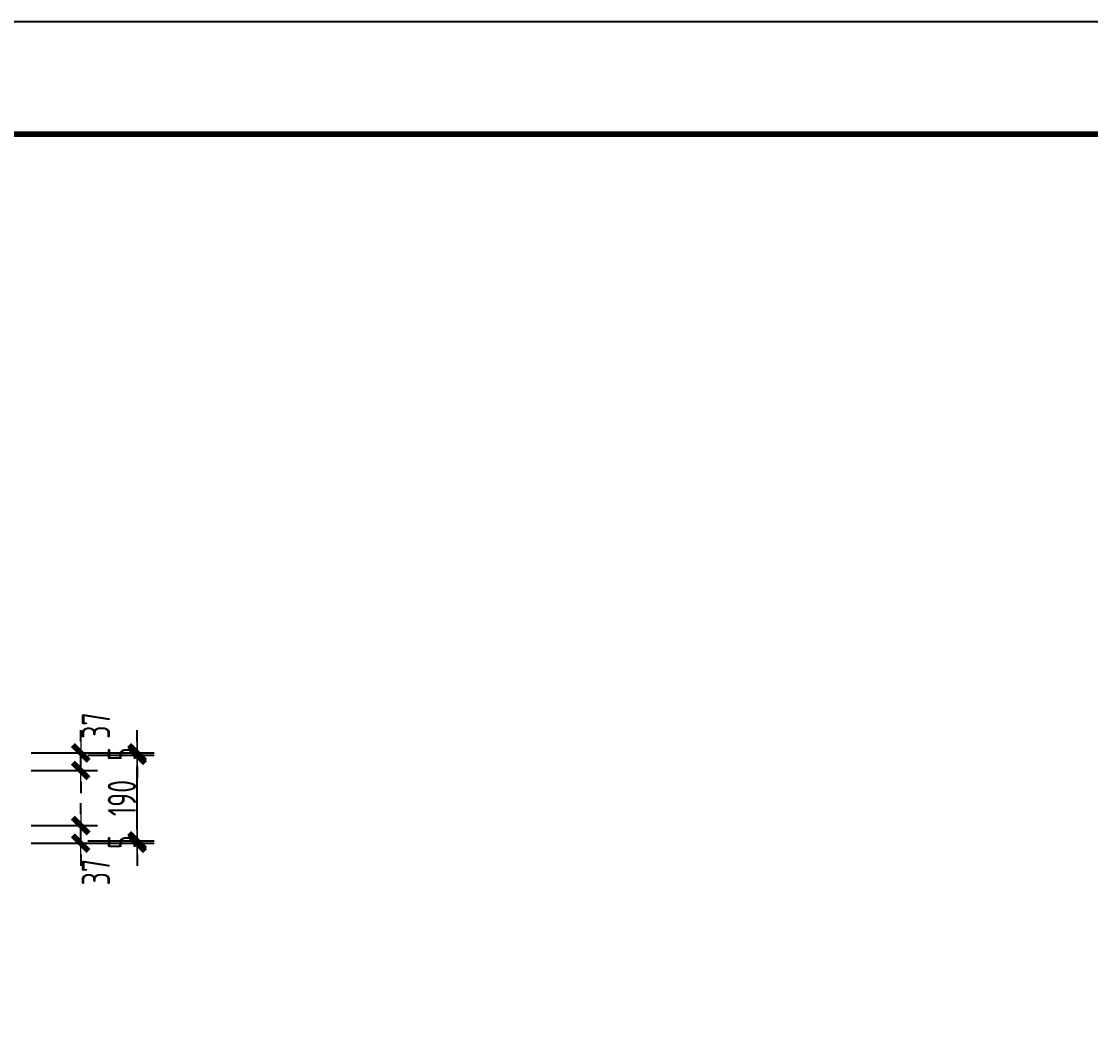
# Model space of a CAD drawing. Extents: x -85320 to 1679916, y -1321939 to 627.
# Drawn here: x 1043527 to 1052996, y -1153901 to -1144872 of the extents above; entities that cross this region are included whole.
import ezdxf

# ---------------------------------------------------------------- set-up
doc = ezdxf.new("R2010")
doc.units = 0
doc.header["$LTSCALE"] = 1000
for name, color, linetype in [('BORDER', 7, 'Continuous'), ('打印线框', 7, 'Continuous'), ('拉模', 7, 'Continuous')]:
    doc.layers.add(name, color=color, linetype=linetype)
doc.layers.add('预制墙详图标注', color=3, linetype='Continuous', lineweight=18)
doc.styles.add('样式 1', font='yjkeng.shx', dxfattribs={"width": 0.7, "bigfont": 'yjkchn.shx'})
doc.dimstyles.new('盈建科结构', dxfattribs={"dimscale": 100, "dimtxt": 2.5, "dimasz": 1, "dimexe": 1.5, "dimexo": 0.625, "dimgap": 0.1, "dimtad": 1, "dimdec": 0, "dimrnd": 1, "dimzin": 0, "dimdsep": 46, "dimtxsty": '样式 1', "dimblk": '_yjkbk', "dimblk1": 'ARCHTICK', "dimblk2": 'ARCHTICK', "dimcen": 0.09, "dimadec": 0, "dimazin": 0, "dimtfac": 1, "dimtdec": 4, "dimtix": 1, "dimtmove": 2, "dimatfit": 3, "dimfxl": 1, "dimtolj": 1, "dimtzin": 0, "dimarcsym": 0})

# ---------------------------------------------------------------- blocks, each defined once
blk = doc.blocks.new('图框1')
at = {"layer": 'BORDER', "const_width": 50}
blk.add_lwpolyline([(1377778.9, -823088.7), (1377778.9, -783088.7), (1433678.9, -783088.7), (1433678.9, -823088.7)], close=True, dxfattribs=at)
blk = doc.blocks.new('_yjkbk')
blk.add_line((-1, 0), (1.5, 0))
blk.add_lwpolyline([(-0.7, -0.7, 0.5, 0.5, 0), (0.7, 0.7, 0.5, 0.5, 0)], format="xyseb")
blk = doc.blocks.new('*D4385')
at = {"layer": 'Defpoints', "color": 0, "transparency": 16777216}
for p in [(1043551.9, -1151995.6), (1044051.9, -1151995.6), (1043551.9, -1152151.6)]:
    blk.add_point(p, dxfattribs=at)
at = {"layer": '预制墙详图标注', "color": 0, "lineweight": -2, "transparency": 16777216}
for p, q in [((1044051.9, -1151895.6), (1044051.9, -1151795.6)), ((1043614.4, -1151995.6), (1044201.9, -1151995.6)), ((1044051.9, -1152151.6), (1044051.9, -1151995.6)), ((1043614.4, -1152151.6), (1044201.9, -1152151.6)), ((1044051.9, -1152251.6), (1044051.9, -1152351.6))]:
    blk.add_line(p, q, dxfattribs=at)
at = {"layer": '预制墙详图标注', "color": 0, "lineweight": -2, "transparency": 16777216, "xscale": 100, "yscale": 100, "zscale": 100}
for p, rotation in [((1044051.9, -1151995.6), 270), ((1044051.9, -1152151.6), 90)]:
    blk.add_blockref('_yjkbk', p, dxfattribs=dict(at, rotation=rotation))
at = {"layer": '预制墙详图标注', "color": 0, "transparency": 16777216, "insert": (1044311.9, -1152408.1), "char_height": 250, "attachment_point": 8, "rotation": 90, "style": '样式 1'}
blk.add_mtext('\\A1;37', dxfattribs=at)
blk = doc.blocks.new('_ArchTick')
at = {"color": 0, "linetype": 'ByBlock', "const_width": 0.4}
blk.add_lwpolyline([(-0.5, -0.5), (0.5, 0.5)], dxfattribs=at)
blk = doc.blocks.new('*D4386')
at = {"layer": 'Defpoints', "color": 0, "transparency": 16777216}
for p in [(1043551.9, -1151351.6), (1044051.9, -1151351.6), (1043551.9, -1151507.6)]:
    blk.add_point(p, dxfattribs=at)
at = {"layer": '预制墙详图标注', "color": 0, "lineweight": -2, "transparency": 16777216}
for p, q in [((1044051.9, -1151251.6), (1044051.9, -1151151.6)), ((1043614.4, -1151351.6), (1044201.9, -1151351.6)), ((1044051.9, -1151507.6), (1044051.9, -1151351.6)), ((1043614.4, -1151507.6), (1044201.9, -1151507.6)), ((1044051.9, -1151607.6), (1044051.9, -1151707.6))]:
    blk.add_line(p, q, dxfattribs=at)
at = {"layer": '预制墙详图标注', "color": 0, "lineweight": -2, "transparency": 16777216, "xscale": 100, "yscale": 100, "zscale": 100}
for p, rotation in [((1044051.9, -1151351.6), 270), ((1044051.9, -1151507.6), 90)]:
    blk.add_blockref('_yjkbk', p, dxfattribs=dict(at, rotation=rotation))
at = {"layer": '预制墙详图标注', "color": 0, "transparency": 16777216, "insert": (1044311.9, -1151110), "char_height": 250, "attachment_point": 8, "rotation": 90, "style": '样式 1'}
blk.add_mtext('\\A1;37', dxfattribs=at)
blk = doc.blocks.new('*D4387')
at = {"layer": 'Defpoints', "color": 0, "transparency": 16777216}
for p in [(1044051.9, -1151371.6), (1044551.9, -1151371.6), (1044051.9, -1152131.6)]:
    blk.add_point(p, dxfattribs=at)
at = {"layer": '预制墙详图标注', "color": 0, "lineweight": -2, "transparency": 16777216}
for p, q in [((1044114.4, -1151371.6), (1044701.9, -1151371.6)), ((1044551.9, -1152031.6), (1044551.9, -1151471.6)), ((1044114.4, -1152131.6), (1044701.9, -1152131.6))]:
    blk.add_line(p, q, dxfattribs=at)
at = {"layer": '预制墙详图标注', "color": 0, "lineweight": -2, "transparency": 16777216, "xscale": 100, "yscale": 100, "zscale": 100}
for p, rotation in [((1044551.9, -1151371.6), 90), ((1044551.9, -1152131.6), 270)]:
    blk.add_blockref('_yjkbk', p, dxfattribs=dict(at, rotation=rotation))
at = {"layer": '预制墙详图标注', "color": 0, "transparency": 16777216, "insert": (1044541.9, -1151751.6), "char_height": 250, "attachment_point": 8, "rotation": 90, "style": '样式 1'}
blk.add_mtext('\\A1;190', dxfattribs=at)
blk = doc.blocks.new('*D4388')
at = {"layer": 'Defpoints', "color": 0, "transparency": 16777216}
for p in [(1044051.9, -1151351.6), (1044551.9, -1151351.6), (1044051.9, -1151371.6)]:
    blk.add_point(p, dxfattribs=at)
at = {"layer": '预制墙详图标注', "color": 0, "lineweight": -2, "transparency": 16777216}
for p, q in [((1044551.9, -1151251.6), (1044551.9, -1151151.6)), ((1044114.4, -1151351.6), (1044701.9, -1151351.6)), ((1044551.9, -1151371.6), (1044551.9, -1151351.6)), ((1044114.4, -1151371.6), (1044701.9, -1151371.6)), ((1044551.9, -1151471.6), (1044551.9, -1151571.6))]:
    blk.add_line(p, q, dxfattribs=at)
at = {"layer": '预制墙详图标注', "color": 0, "lineweight": -2, "transparency": 16777216, "xscale": 100, "yscale": 100, "zscale": 100}
for p, rotation in [((1044551.9, -1151371.6), 90), ((1044551.9, -1151351.6), 270)]:
    blk.add_blockref('_yjkbk', p, dxfattribs=dict(at, rotation=rotation))
at = {"layer": '预制墙详图标注', "color": 0, "transparency": 16777216, "insert": (1044541.9, -1151361.6), "char_height": 250, "attachment_point": 8, "rotation": 90, "style": '样式 1'}
blk.add_mtext('\\A1;5', dxfattribs=at)
blk = doc.blocks.new('*D4389')
at = {"layer": 'Defpoints', "color": 0, "transparency": 16777216}
for p in [(1044051.9, -1152131.6), (1044051.9, -1152151.6), (1044551.9, -1152131.6)]:
    blk.add_point(p, dxfattribs=at)
at = {"layer": '预制墙详图标注', "color": 0, "lineweight": -2, "transparency": 16777216}
for p, q in [((1044551.9, -1152031.6), (1044551.9, -1151931.6)), ((1044114.4, -1152131.6), (1044701.9, -1152131.6)), ((1044114.4, -1152151.6), (1044701.9, -1152151.6)), ((1044551.9, -1152151.6), (1044551.9, -1152131.6)), ((1044551.9, -1152251.6), (1044551.9, -1152351.6))]:
    blk.add_line(p, q, dxfattribs=at)
at = {"layer": '预制墙详图标注', "color": 0, "lineweight": -2, "transparency": 16777216, "xscale": 100, "yscale": 100, "zscale": 100}
for p, rotation in [((1044551.9, -1152151.6), 90), ((1044551.9, -1152131.6), 270)]:
    blk.add_blockref('_yjkbk', p, dxfattribs=dict(at, rotation=rotation))
at = {"layer": '预制墙详图标注', "color": 0, "transparency": 16777216, "insert": (1044541.9, -1152141.6), "char_height": 250, "attachment_point": 8, "rotation": 90, "style": '样式 1'}
blk.add_mtext('\\A1;5', dxfattribs=at)

msp = doc.modelspace()

# ---------------------------------------------------------------- linework, layer by layer
at = {"layer": '打印线框', "color": 1}
msp.add_lwpolyline([(1023539.777, -1186871.679), (1023539.777, -1144871.679), (1082939.777, -1144871.679), (1082939.777, -1186871.679)], close=True, dxfattribs=at)

# ---------------------------------------------------------------- block references
at = {"layer": '拉模', "color": 3}
msp.add_blockref('图框1', (-351739.171, -362782.985), dxfattribs=at)

# ---------------------------------------------------------------- dimensions: what is measured, and where the dimension line sits
at = {"layer": '预制墙详图标注'}
for base, p1, p2, picture, middle in [((1044051.889, -1151351.566), (1043551.889, -1151507.566), (1043551.889, -1151351.566), '*D4386', (1044186.889, -1151109.986)), ((1044051.889, -1151995.566), (1043551.889, -1152151.566), (1043551.889, -1151995.566), '*D4385', (1044186.889, -1152408.118))]:
    dim = msp.add_linear_dim(base=base, p1=p1, p2=p2, angle=90, text='37', dimstyle='盈建科结构', override={"dimlfac": 0.25, "dimrnd": 5}, dxfattribs=at)
    dim.commit()
    dim.dimension.update_dxf_attribs({"geometry": picture, "text_midpoint": middle, "dimtype": 161})
for p1, p2, picture, middle in [((1044051.889, -1151371.566), (1044051.889, -1151351.566), '*D4388', (1044416.889, -1151361.566)), ((1044051.889, -1152131.566), (1044051.889, -1151371.566), '*D4387', (1044416.889, -1151751.566)), ((1044051.889, -1152151.566), (1044051.889, -1152131.566), '*D4389', (1044416.889, -1152141.566))]:
    dim = msp.add_aligned_dim(p1=p1, p2=p2, distance=-500, dimstyle='盈建科结构', override={"dimscale": 100, "dimtxt": 2.5, "dimasz": 1, "dimexe": 1.5, "dimexo": 0.625, "dimgap": 0.1, "dimtad": 1, "dimlfac": 0.25, "dimrnd": 5, "dimdle": 0, "dimtix": 1, "dimfxlon": 0}, dxfattribs=at)
    dim.commit()
    dim.dimension.update_dxf_attribs({"geometry": picture, "text_midpoint": middle})

doc.saveas('drawing.dxf')
